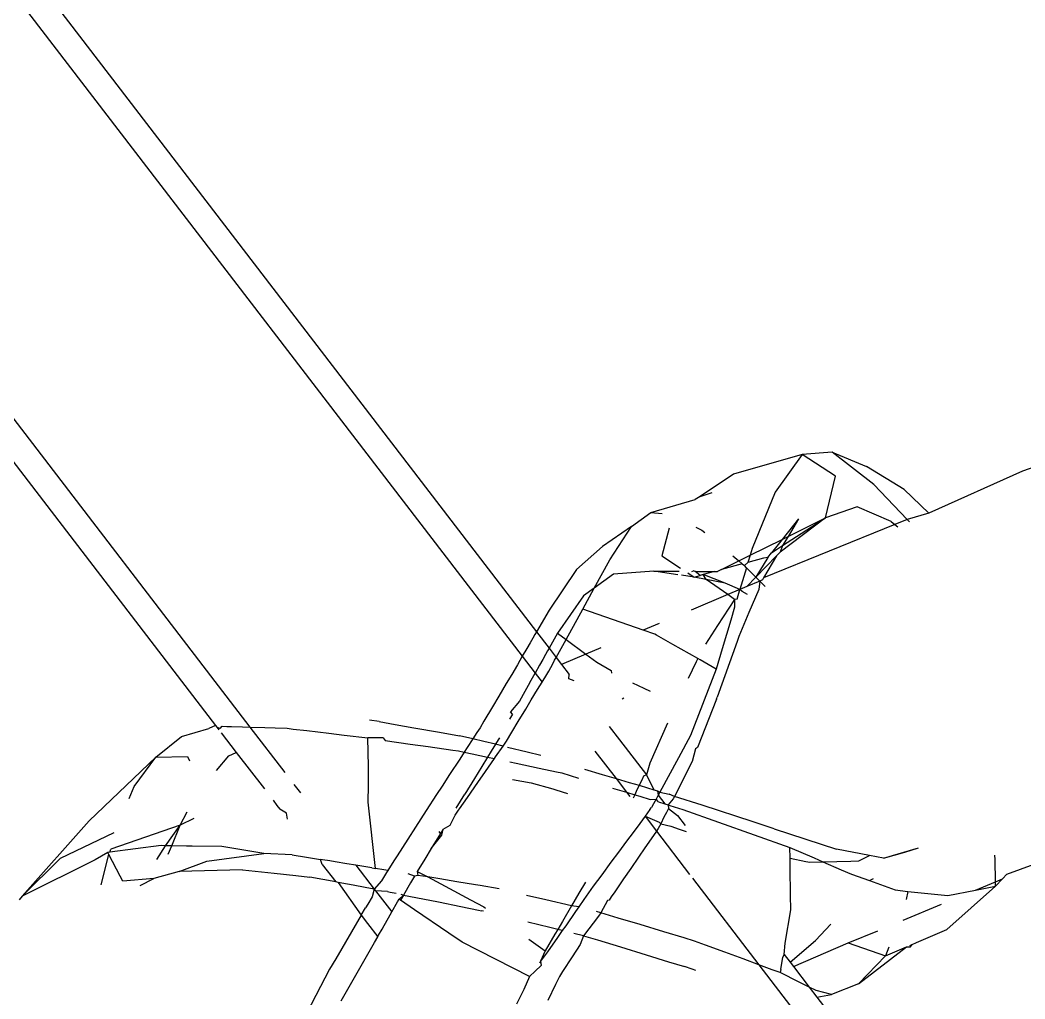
# Model space of a CAD drawing. Header units: inches. Extents: x 3324238 to 135265466, y -1036581 to 20094598.
# Drawn here: x 3354730.835 to 3354731.493, y -519082.321 to -519081.68 of the extents above; entities that cross this region are included whole.
import ezdxf

# ---------------------------------------------------------------- set-up
doc = ezdxf.new("R2010")
doc.units = ezdxf.units.IN
doc.header["$MEASUREMENT"] = 0
doc.layers.add('FURNITURE', color=32, linetype='Continuous', lineweight=13)

msp = doc.modelspace()

# ---------------------------------------------------------------- linework, layer by layer
for p, q in [((3354729.94806, -519080.48394, 0.00267), (3354731.17344, -519082.08048, 0.00267)), ((3354729.93142, -519080.49048, 0.00267), (3354731.16408, -519082.0965, 0.00267)), ((3354729.76719, -519080.55497, 0.00267), (3354730.98589, -519082.14282, 0.00267)), ((3354729.75054, -519080.56151, 0.00267), (3354730.96335, -519082.14168, 0.00267)), ((3354731.3472, -519081.96445, 0.00267), (3354731.30238, -519081.97727, 0.00267)), ((3354731.3472, -519081.96445, 0.00267), (3354731.32951, -519081.98903, 0.00267)), ((3354731.36686, -519081.96298, 0.00267), (3354731.3472, -519081.96445, 0.00267)), ((3354731.369, -519081.97869, 0.00267), (3354731.3472, -519081.96445, 0.00267)), ((3354731.39418, -519081.98399, 0.00267), (3354731.36686, -519081.96298, 0.00267)), ((3354731.36686, -519081.96298, 0.00267), (3354731.38928, -519081.97238, 0.00267)), ((3354731.50442, -519081.97069, 0.00267), (3354731.49134, -519081.97526, 0.00267)), ((3354731.30238, -519081.97727, 0.00267), (3354731.28045, -519081.99185, 0.00267)), ((3354731.41401, -519081.98736, 0.00267), (3354731.38928, -519081.97238, 0.00267)), ((3354731.49134, -519081.97526, 0.00267), (3354731.43008, -519082.00275, 0.00267)), ((3354731.36238, -519082.00595, 0.00267), (3354731.369, -519081.97869, 0.00267)), ((3354731.41591, -519082.0069, 0.00267), (3354731.39418, -519081.98399, 0.00267)), ((3354731.28045, -519081.99185, 0.00267), (3354731.28842, -519081.98924, 0.00267)), ((3354731.32951, -519081.98903, 0.00267), (3354731.31454, -519082.02591, 0.00267)), ((3354731.43008, -519082.00275, 0.00267), (3354731.41401, -519081.98736, 0.00267)), ((3354731.24818, -519082.0024, 0.00267), (3354731.27728, -519081.99395, 0.00267)), ((3354731.28045, -519081.99185, 0.00267), (3354731.27728, -519081.99395, 0.00267)), ((3354731.23554, -519082.01162, 0.00267), (3354731.24818, -519082.0024, 0.00267)), ((3354731.24818, -519082.0024, 0.00267), (3354731.25559, -519082.00313, 0.00267)), ((3354731.38312, -519081.99863, 0.00267), (3354731.36238, -519082.00595, 0.00267)), ((3354731.40545, -519082.00824, 0.00267), (3354731.38312, -519081.99863, 0.00267)), ((3354731.43008, -519082.00275, 0.00267), (3354731.41591, -519082.0069, 0.00267)), ((3354731.40791, -519082.01026, 0.00267), (3354731.32196, -519082.04514, 0.00267)), ((3354731.36238, -519082.00595, 0.00267), (3354731.33277, -519082.02837, 0.00267)), ((3354731.34481, -519082.00656, 0.00267), (3354731.33415, -519082.01999, 0.00267)), ((3354731.33444, -519082.02406, 0.00267), (3354731.36238, -519082.00595, 0.00267)), ((3354731.33798, -519082.01809, 0.00267), (3354731.36238, -519082.00595, 0.00267)), ((3354731.34481, -519082.00656, 0.00267), (3354731.33798, -519082.01809, 0.00267)), ((3354731.40545, -519082.00824, 0.00267), (3354731.40791, -519082.01026, 0.00267)), ((3354731.41591, -519082.0069, 0.00267), (3354731.40791, -519082.01026, 0.00267)), ((3354731.40791, -519082.01026, 0.00267), (3354731.40982, -519082.01184, 0.00267)), ((3354731.41737, -519082.00845, 0.00267), (3354731.41591, -519082.0069, 0.00267)), ((3354731.23554, -519082.01162, 0.00267), (3354731.21651, -519082.02467, 0.00267)), ((3354731.22129, -519082.03336, 0.00267), (3354731.23554, -519082.01162, 0.00267)), ((3354731.2601, -519082.01266, 0.00267), (3354731.25529, -519082.03076, 0.00267)), ((3354731.27768, -519082.01189, 0.00267), (3354731.28158, -519082.01396, 0.00267)), ((3354731.28158, -519082.01396, 0.00267), (3354731.2835, -519082.01556, 0.00267)), ((3354731.31319, -519082.03042, 0.00267), (3354731.33415, -519082.01999, 0.00267)), ((3354731.33415, -519082.01999, 0.00267), (3354731.3272, -519082.02876, 0.00267)), ((3354731.3272, -519082.02876, 0.00267), (3354731.33444, -519082.02406, 0.00267)), ((3354731.33444, -519082.02406, 0.00267), (3354731.33277, -519082.02837, 0.00267)), ((3354731.33415, -519082.01999, 0.00267), (3354731.33798, -519082.01809, 0.00267)), ((3354731.33798, -519082.01809, 0.00267), (3354731.33444, -519082.02406, 0.00267)), ((3354731.21651, -519082.02467, 0.00267), (3354731.19944, -519082.03969, 0.00267)), ((3354731.25529, -519082.03076, 0.00267), (3354731.2675, -519082.03876, 0.00267)), ((3354731.30174, -519082.03076, 0.00267), (3354731.30576, -519082.03411, 0.00267)), ((3354731.30576, -519082.03411, 0.00267), (3354731.31319, -519082.03042, 0.00267)), ((3354731.31319, -519082.03042, 0.00267), (3354731.31176, -519082.03517, 0.00267)), ((3354731.31454, -519082.02591, 0.00267), (3354731.31319, -519082.03042, 0.00267)), ((3354731.33049, -519082.03074, 0.00267), (3354731.31697, -519082.04477, 0.00267)), ((3354731.33049, -519082.03074, 0.00267), (3354731.32196, -519082.04514, 0.00267)), ((3354731.32477, -519082.03182, 0.00267), (3354731.3272, -519082.02876, 0.00267)), ((3354731.33277, -519082.02837, 0.00267), (3354731.33049, -519082.03074, 0.00267)), ((3354731.21119, -519082.05194, 0.00267), (3354731.22129, -519082.03336, 0.00267)), ((3354731.29437, -519082.03978, 0.00267), (3354731.30576, -519082.03411, 0.00267)), ((3354731.30804, -519082.03601, 0.00267), (3354731.29437, -519082.03978, 0.00267)), ((3354731.30576, -519082.03411, 0.00267), (3354731.30804, -519082.03601, 0.00267)), ((3354731.30804, -519082.03601, 0.00267), (3354731.30938, -519082.03713, 0.00267)), ((3354731.31176, -519082.03517, 0.00267), (3354731.30938, -519082.03713, 0.00267)), ((3354731.31076, -519082.03852, 0.00267), (3354731.30938, -519082.03713, 0.00267)), ((3354731.32191, -519082.03219, 0.00267), (3354731.31176, -519082.03517, 0.00267)), ((3354731.32477, -519082.03182, 0.00267), (3354731.31697, -519082.04477, 0.00267)), ((3354731.32477, -519082.03182, 0.00267), (3354731.32191, -519082.03219, 0.00267)), ((3354731.19944, -519082.03969, 0.00267), (3354731.18174, -519082.06629, 0.00267)), ((3354731.22384, -519082.04284, 0.00267), (3354731.21119, -519082.05194, 0.00267)), ((3354731.25009, -519082.04074, 0.00267), (3354731.22384, -519082.04284, 0.00267)), ((3354731.26588, -519082.0431, 0.00267), (3354731.25009, -519082.04074, 0.00267)), ((3354731.25009, -519082.04074, 0.00267), (3354731.26672, -519082.04086, 0.00267)), ((3354731.27656, -519082.04469, 0.00267), (3354731.26824, -519082.04345, 0.00267)), ((3354731.27231, -519082.04191, 0.00267), (3354731.27656, -519082.04469, 0.00267)), ((3354731.27494, -519082.04091, 0.00267), (3354731.27602, -519082.0405, 0.00267)), ((3354731.2771, -519082.04093, 0.00267), (3354731.27602, -519082.0405, 0.00267)), ((3354731.27656, -519082.04469, 0.00267), (3354731.2805, -519082.0436, 0.00267)), ((3354731.2805, -519082.0436, 0.00267), (3354731.2771, -519082.04093, 0.00267)), ((3354731.2771, -519082.04093, 0.00267), (3354731.28989, -519082.04102, 0.00267)), ((3354731.2825, -519082.04305, 0.00267), (3354731.2805, -519082.0436, 0.00267)), ((3354731.28989, -519082.04102, 0.00267), (3354731.2825, -519082.04305, 0.00267)), ((3354731.29691, -519082.04872, 0.00267), (3354731.2825, -519082.04305, 0.00267)), ((3354731.28429, -519082.04622, 0.00267), (3354731.2825, -519082.04305, 0.00267)), ((3354731.28989, -519082.04102, 0.00267), (3354731.29186, -519082.04103, 0.00267)), ((3354731.29437, -519082.03978, 0.00267), (3354731.29186, -519082.04103, 0.00267)), ((3354731.31076, -519082.03852, 0.00267), (3354731.30646, -519082.05281, 0.00267)), ((3354731.31697, -519082.04477, 0.00267), (3354731.31076, -519082.03852, 0.00267)), ((3354731.28429, -519082.04622, 0.00267), (3354731.27656, -519082.04469, 0.00267)), ((3354731.29691, -519082.04872, 0.00267), (3354731.28429, -519082.04622, 0.00267)), ((3354731.29858, -519082.05612, 0.00267), (3354731.28429, -519082.04622, 0.00267)), ((3354731.30646, -519082.05281, 0.00267), (3354731.29691, -519082.04872, 0.00267)), ((3354731.31697, -519082.04477, 0.00267), (3354731.31109, -519082.05087, 0.00267)), ((3354731.31952, -519082.04733, 0.00267), (3354731.31109, -519082.05087, 0.00267)), ((3354731.31952, -519082.04733, 0.00267), (3354731.31697, -519082.04477, 0.00267)), ((3354731.31952, -519082.04733, 0.00267), (3354731.31878, -519082.05268, 0.00267)), ((3354731.32136, -519082.04656, 0.00267), (3354731.31952, -519082.04733, 0.00267)), ((3354731.32297, -519082.0508, 0.00267), (3354731.31952, -519082.04733, 0.00267)), ((3354731.32196, -519082.04514, 0.00267), (3354731.32136, -519082.04656, 0.00267)), ((3354731.20417, -519082.05699, 0.00267), (3354731.18717, -519082.08124, 0.00267)), ((3354731.20379, -519082.06556, 0.00267), (3354731.21119, -519082.05194, 0.00267)), ((3354731.21119, -519082.05194, 0.00267), (3354731.20417, -519082.05699, 0.00267)), ((3354731.29858, -519082.05612, 0.00267), (3354731.27452, -519082.06621, 0.00267)), ((3354731.30646, -519082.05281, 0.00267), (3354731.29858, -519082.05612, 0.00267)), ((3354731.30041, -519082.05738, 0.00267), (3354731.29858, -519082.05612, 0.00267)), ((3354731.30459, -519082.05904, 0.00267), (3354731.30646, -519082.05281, 0.00267)), ((3354731.31109, -519082.05087, 0.00267), (3354731.30646, -519082.05281, 0.00267)), ((3354731.30789, -519082.05419, 0.00267), (3354731.30646, -519082.05281, 0.00267)), ((3354731.31146, -519082.05596, 0.00267), (3354731.30789, -519082.05419, 0.00267)), ((3354731.31878, -519082.05268, 0.00267), (3354731.31238, -519082.06783, 0.00267)), ((3354731.30302, -519082.05925, 0.00267), (3354731.2919, -519082.07642, 0.00267)), ((3354731.30302, -519082.05925, 0.00267), (3354731.30041, -519082.05738, 0.00267)), ((3354731.30459, -519082.05904, 0.00267), (3354731.30302, -519082.05925, 0.00267)), ((3354731.30302, -519082.05925, 0.00267), (3354731.30302, -519082.06428, 0.00267)), ((3354731.18174, -519082.06629, 0.00267), (3354731.17344, -519082.08048, 0.00267)), ((3354731.19281, -519082.08543, 0.00267), (3354731.20379, -519082.06556, 0.00267)), ((3354731.24323, -519082.07933, 0.00267), (3354731.20379, -519082.06556, 0.00267)), ((3354731.30302, -519082.06428, 0.00267), (3354731.30046, -519082.07283, 0.00267)), ((3354731.31238, -519082.06783, 0.00267), (3354731.30573, -519082.08358, 0.00267)), ((3354731.25361, -519082.07498, 0.00267), (3354731.24323, -519082.07933, 0.00267)), ((3354731.2919, -519082.07642, 0.00267), (3354731.28401, -519082.08859, 0.00267)), ((3354731.30046, -519082.07283, 0.00267), (3354731.29483, -519082.09165, 0.00267)), ((3354731.17238, -519082.08231, 0.00267), (3354731.17105, -519082.08457, 0.00267)), ((3354731.17344, -519082.08048, 0.00267), (3354731.17238, -519082.08231, 0.00267)), ((3354731.17344, -519082.08048, 0.00267), (3354731.18161, -519082.09112, 0.00267)), ((3354731.18717, -519082.08124, 0.00267), (3354731.18161, -519082.09112, 0.00267)), ((3354731.18717, -519082.08124, 0.00267), (3354731.19281, -519082.08543, 0.00267)), ((3354731.25089, -519082.08201, 0.00267), (3354731.24323, -519082.07933, 0.00267)), ((3354731.25199, -519082.08264, 0.00267), (3354731.25089, -519082.08201, 0.00267)), ((3354731.26262, -519082.0887, 0.00267), (3354731.25199, -519082.08264, 0.00267)), ((3354731.16921, -519082.08772, 0.00267), (3354731.16706, -519082.09139, 0.00267)), ((3354731.17105, -519082.08457, 0.00267), (3354731.16921, -519082.08772, 0.00267)), ((3354731.1863, -519082.09723, 0.00267), (3354731.19281, -519082.08543, 0.00267)), ((3354731.19281, -519082.08543, 0.00267), (3354731.20575, -519082.09505, 0.00267)), ((3354731.27894, -519082.09801, 0.00267), (3354731.26262, -519082.0887, 0.00267)), ((3354731.30459, -519082.08677, 0.00267), (3354731.29162, -519082.12319, 0.00267)), ((3354731.30573, -519082.08358, 0.00267), (3354731.30459, -519082.08677, 0.00267)), ((3354731.16408, -519082.0965, 0.00267), (3354731.16087, -519082.10199, 0.00267)), ((3354731.16706, -519082.09139, 0.00267), (3354731.16408, -519082.0965, 0.00267)), ((3354731.16408, -519082.0965, 0.00267), (3354731.17245, -519082.10741, 0.00267)), ((3354731.17926, -519082.09529, 0.00267), (3354731.17747, -519082.09848, 0.00267)), ((3354731.18056, -519082.09298, 0.00267), (3354731.17926, -519082.09529, 0.00267)), ((3354731.18161, -519082.09112, 0.00267), (3354731.18056, -519082.09298, 0.00267)), ((3354731.18161, -519082.09112, 0.00267), (3354731.1863, -519082.09723, 0.00267)), ((3354731.20575, -519082.09505, 0.00267), (3354731.18977, -519082.10176, 0.00267)), ((3354731.21543, -519082.09099, 0.00267), (3354731.20575, -519082.09505, 0.00267)), ((3354731.20575, -519082.09505, 0.00267), (3354731.21275, -519082.10025, 0.00267)), ((3354731.29483, -519082.09165, 0.00267), (3354731.2909, -519082.10483, 0.00267)), ((3354731.16087, -519082.10199, 0.00267), (3354731.15714, -519082.10829, 0.00267)), ((3354731.17536, -519082.10224, 0.00267), (3354731.17245, -519082.10741, 0.00267)), ((3354731.17747, -519082.09848, 0.00267), (3354731.17536, -519082.10224, 0.00267)), ((3354731.18138, -519082.10613, 0.00267), (3354731.18397, -519082.10144, 0.00267)), ((3354731.18397, -519082.10144, 0.00267), (3354731.18526, -519082.0991, 0.00267)), ((3354731.18526, -519082.0991, 0.00267), (3354731.1863, -519082.09723, 0.00267)), ((3354731.1863, -519082.09723, 0.00267), (3354731.18977, -519082.10176, 0.00267)), ((3354731.18977, -519082.10176, 0.00267), (3354731.19479, -519082.1083, 0.00267)), ((3354731.21275, -519082.10025, 0.00267), (3354731.22214, -519082.10568, 0.00267)), ((3354731.27792, -519082.10012, 0.00267), (3354731.27272, -519082.11096, 0.00267)), ((3354731.27894, -519082.09801, 0.00267), (3354731.27792, -519082.10012, 0.00267)), ((3354731.28044, -519082.09886, 0.00267), (3354731.27894, -519082.09801, 0.00267)), ((3354731.2909, -519082.10483, 0.00267), (3354731.28044, -519082.09886, 0.00267)), ((3354731.15714, -519082.10829, 0.00267), (3354731.15357, -519082.11433, 0.00267)), ((3354731.16892, -519082.11367, 0.00267), (3354731.17245, -519082.10741, 0.00267)), ((3354731.17245, -519082.10741, 0.00267), (3354731.17702, -519082.11336, 0.00267)), ((3354731.17702, -519082.11336, 0.00267), (3354731.18003, -519082.10836, 0.00267)), ((3354731.18003, -519082.10836, 0.00267), (3354731.18138, -519082.10613, 0.00267)), ((3354731.1945, -519082.11113, 0.00267), (3354731.19479, -519082.1083, 0.00267)), ((3354731.22214, -519082.10568, 0.00267), (3354731.22247, -519082.10747, 0.00267)), ((3354731.2909, -519082.10483, 0.00267), (3354731.27413, -519082.14825, 0.00267)), ((3354731.15357, -519082.11433, 0.00267), (3354731.14867, -519082.12263, 0.00267)), ((3354731.16892, -519082.11367, 0.00267), (3354731.16573, -519082.11948, 0.00267)), ((3354731.17403, -519082.1183, 0.00267), (3354731.17702, -519082.11336, 0.00267)), ((3354731.19799, -519082.11246, 0.00267), (3354731.1945, -519082.11113, 0.00267)), ((3354731.23616, -519082.11388, 0.00267), (3354731.24355, -519082.11734, 0.00267)), ((3354731.14867, -519082.12263, 0.00267), (3354731.14457, -519082.12954, 0.00267)), ((3354731.16573, -519082.11948, 0.00267), (3354731.16228, -519082.12574, 0.00267)), ((3354731.16998, -519082.12502, 0.00267), (3354731.17403, -519082.1183, 0.00267)), ((3354731.24355, -519082.11734, 0.00267), (3354731.24785, -519082.11936, 0.00267)), ((3354731.16228, -519082.12574, 0.00267), (3354731.15644, -519082.13276, 0.00267)), ((3354731.16633, -519082.13107, 0.00267), (3354731.16998, -519082.12502, 0.00267)), ((3354731.23048, -519082.12389, 0.00267), (3354731.2294, -519082.12443, 0.00267)), ((3354731.29107, -519082.12458, 0.00267), (3354731.27868, -519082.15624, 0.00267)), ((3354731.29107, -519082.12458, 0.00267), (3354731.29162, -519082.12319, 0.00267)), ((3354731.14457, -519082.12954, 0.00267), (3354731.139, -519082.13898, 0.00267)), ((3354731.15759, -519082.13425, 0.00267), (3354731.15574, -519082.1376, 0.00267)), ((3354731.15759, -519082.13425, 0.00267), (3354731.15644, -519082.13276, 0.00267)), ((3354731.16141, -519082.13923, 0.00267), (3354731.16633, -519082.13107, 0.00267)), ((3354730.96335, -519082.14168, 0.00267), (3354730.959, -519082.14364, 0.00267)), ((3354730.96335, -519082.14168, 0.00267), (3354730.96442, -519082.14307, 0.00267)), ((3354730.96633, -519082.14366, 0.00267), (3354730.96767, -519082.14225, 0.00267)), ((3354730.96767, -519082.14225, 0.00267), (3354730.97066, -519082.14235, 0.00267)), ((3354730.97066, -519082.14235, 0.00267), (3354730.97372, -519082.14244, 0.00267)), ((3354730.97372, -519082.14244, 0.00267), (3354730.98091, -519082.14267, 0.00267)), ((3354731.0705, -519082.13918, 0.00267), (3354731.06411, -519082.13836, 0.00267)), ((3354731.0705, -519082.13918, 0.00267), (3354731.08088, -519082.14103, 0.00267)), ((3354731.08088, -519082.14103, 0.00267), (3354731.09305, -519082.1432, 0.00267)), ((3354731.139, -519082.13898, 0.00267), (3354731.13641, -519082.14335, 0.00267)), ((3354731.15723, -519082.14616, 0.00267), (3354731.16141, -519082.13923, 0.00267)), ((3354731.22096, -519082.14239, 0.00267), (3354731.22769, -519082.15116, 0.00267)), ((3354731.25918, -519082.1402, 0.00267), (3354731.24758, -519082.16648, 0.00267)), ((3354730.92421, -519082.16251, 0.00267), (3354730.94118, -519082.14896, 0.00267)), ((3354730.94118, -519082.14896, 0.00267), (3354730.959, -519082.14364, 0.00267)), ((3354730.96442, -519082.14307, 0.00267), (3354730.96553, -519082.14451, 0.00267)), ((3354730.96633, -519082.14366, 0.00267), (3354730.96442, -519082.14307, 0.00267)), ((3354730.96712, -519082.14659, 0.00267), (3354730.97692, -519082.15936, 0.00267)), ((3354730.98091, -519082.14267, 0.00267), (3354730.98589, -519082.14282, 0.00267)), ((3354730.98589, -519082.14282, 0.00267), (3354731.00863, -519082.17246, 0.00267)), ((3354730.98589, -519082.14282, 0.00267), (3354730.99554, -519082.14312, 0.00267)), ((3354730.99554, -519082.14312, 0.00267), (3354731.00227, -519082.14333, 0.00267)), ((3354731.00227, -519082.14333, 0.00267), (3354731.0102, -519082.14358, 0.00267)), ((3354731.0102, -519082.14358, 0.00267), (3354731.01426, -519082.14407, 0.00267)), ((3354731.01426, -519082.14407, 0.00267), (3354731.02312, -519082.14513, 0.00267)), ((3354731.02312, -519082.14513, 0.00267), (3354731.03742, -519082.14684, 0.00267)), ((3354731.03742, -519082.14684, 0.00267), (3354731.04759, -519082.14806, 0.00267)), ((3354731.04759, -519082.14806, 0.00267), (3354731.06302, -519082.1499, 0.00267)), ((3354731.09305, -519082.1432, 0.00267), (3354731.10981, -519082.14618, 0.00267)), ((3354731.10981, -519082.14618, 0.00267), (3354731.12307, -519082.14854, 0.00267)), ((3354731.13169, -519082.15057, 0.00267), (3354731.12307, -519082.14854, 0.00267)), ((3354731.13443, -519082.14638, 0.00267), (3354731.13169, -519082.15057, 0.00267)), ((3354731.13641, -519082.14335, 0.00267), (3354731.13443, -519082.14638, 0.00267)), ((3354731.15366, -519082.15206, 0.00267), (3354731.15723, -519082.14616, 0.00267)), ((3354731.27413, -519082.14825, 0.00267), (3354731.26623, -519082.16286, 0.00267)), ((3354731.07299, -519082.14974, 0.00267), (3354731.06302, -519082.1499, 0.00267)), ((3354731.06342, -519082.16868, 0.00267), (3354731.06302, -519082.1499, 0.00267)), ((3354731.07299, -519082.14974, 0.00267), (3354731.07437, -519082.15153, 0.00267)), ((3354731.07437, -519082.15153, 0.00267), (3354731.09064, -519082.15386, 0.00267)), ((3354731.09064, -519082.15386, 0.00267), (3354731.10254, -519082.15556, 0.00267)), ((3354731.10254, -519082.15556, 0.00267), (3354731.11872, -519082.15788, 0.00267)), ((3354731.13169, -519082.15057, 0.00267), (3354731.12806, -519082.15614, 0.00267)), ((3354731.13891, -519082.15227, 0.00267), (3354731.13169, -519082.15057, 0.00267)), ((3354731.14649, -519082.15406, 0.00267), (3354731.13891, -519082.15227, 0.00267)), ((3354731.14649, -519082.15406, 0.00267), (3354731.14371, -519082.15858, 0.00267)), ((3354731.14832, -519082.15108, 0.00267), (3354731.14649, -519082.15406, 0.00267)), ((3354731.15147, -519082.15523, 0.00267), (3354731.14649, -519082.15406, 0.00267)), ((3354731.14656, -519082.16232, 0.00267), (3354731.15147, -519082.15523, 0.00267)), ((3354731.14906, -519082.14974, 0.00267), (3354731.14832, -519082.15108, 0.00267)), ((3354731.15147, -519082.15523, 0.00267), (3354731.15366, -519082.15206, 0.00267)), ((3354731.22769, -519082.15116, 0.00267), (3354731.24525, -519082.17404, 0.00267)), ((3354730.92421, -519082.16251, 0.00267), (3354730.94494, -519082.16196, 0.00267)), ((3354730.94494, -519082.16196, 0.00267), (3354730.94638, -519082.16478, 0.00267)), ((3354730.964, -519082.1713, 0.00267), (3354730.97215, -519082.16169, 0.00267)), ((3354730.97215, -519082.16169, 0.00267), (3354730.97692, -519082.15936, 0.00267)), ((3354730.97692, -519082.15936, 0.00267), (3354730.99529, -519082.18329, 0.00267)), ((3354731.11872, -519082.15788, 0.00267), (3354731.12238, -519082.15841, 0.00267)), ((3354731.12238, -519082.15841, 0.00267), (3354731.12607, -519082.15919, 0.00267)), ((3354731.12607, -519082.15919, 0.00267), (3354731.12313, -519082.16368, 0.00267)), ((3354731.12806, -519082.15614, 0.00267), (3354731.12607, -519082.15919, 0.00267)), ((3354731.12607, -519082.15919, 0.00267), (3354731.13124, -519082.16028, 0.00267)), ((3354731.13124, -519082.16028, 0.00267), (3354731.14135, -519082.16243, 0.00267)), ((3354731.14371, -519082.15858, 0.00267), (3354731.14135, -519082.16243, 0.00267)), ((3354731.14583, -519082.16337, 0.00267), (3354731.14656, -519082.16232, 0.00267)), ((3354731.16724, -519082.1593, 0.00267), (3354731.15433, -519082.15615, 0.00267)), ((3354731.17612, -519082.16146, 0.00267), (3354731.16724, -519082.1593, 0.00267)), ((3354731.21164, -519082.15848, 0.00267), (3354731.22543, -519082.17644, 0.00267)), ((3354731.27731, -519082.15697, 0.00267), (3354731.27514, -519082.16527, 0.00267)), ((3354731.27868, -519082.15624, 0.00267), (3354731.27731, -519082.15697, 0.00267)), ((3354730.8807, -519082.20421, 0.00267), (3354730.92421, -519082.16251, 0.00267)), ((3354730.91021, -519082.18172, 0.00267), (3354730.92421, -519082.16251, 0.00267)), ((3354731.06336, -519082.18089, 0.00267), (3354731.06342, -519082.16868, 0.00267)), ((3354731.12313, -519082.16368, 0.00267), (3354731.11653, -519082.17379, 0.00267)), ((3354731.13759, -519082.16856, 0.00267), (3354731.13279, -519082.17637, 0.00267)), ((3354731.14135, -519082.16243, 0.00267), (3354731.13759, -519082.16856, 0.00267)), ((3354731.14003, -519082.17174, 0.00267), (3354731.14583, -519082.16337, 0.00267)), ((3354731.14135, -519082.16243, 0.00267), (3354731.14583, -519082.16337, 0.00267)), ((3354731.15585, -519082.1655, 0.00267), (3354731.16003, -519082.16638, 0.00267)), ((3354731.16003, -519082.16638, 0.00267), (3354731.17506, -519082.16957, 0.00267)), ((3354731.24758, -519082.16648, 0.00267), (3354731.24525, -519082.17404, 0.00267)), ((3354731.26623, -519082.16286, 0.00267), (3354731.25402, -519082.18547, 0.00267)), ((3354731.27514, -519082.16527, 0.00267), (3354731.2636, -519082.18821, 0.00267)), ((3354731.11653, -519082.17379, 0.00267), (3354731.11158, -519082.18137, 0.00267)), ((3354731.1349, -519082.17915, 0.00267), (3354731.14003, -519082.17174, 0.00267)), ((3354731.17506, -519082.16957, 0.00267), (3354731.18656, -519082.172, 0.00267)), ((3354731.18656, -519082.172, 0.00267), (3354731.18985, -519082.1727, 0.00267)), ((3354731.18985, -519082.1727, 0.00267), (3354731.20081, -519082.17628, 0.00267)), ((3354731.20477, -519082.17035, 0.00267), (3354731.21637, -519082.17377, 0.00267)), ((3354731.21637, -519082.17377, 0.00267), (3354731.22543, -519082.17644, 0.00267)), ((3354731.24349, -519082.17496, 0.00267), (3354731.24224, -519082.17755, 0.00267)), ((3354731.24525, -519082.17404, 0.00267), (3354731.24349, -519082.17496, 0.00267)), ((3354731.24525, -519082.17404, 0.00267), (3354731.25024, -519082.18375, 0.00267)), ((3354730.90693, -519082.18961, 0.00267), (3354730.91021, -519082.18172, 0.00267)), ((3354731.01461, -519082.18025, 0.00267), (3354731.0189, -519082.18583, 0.00267)), ((3354731.0633, -519082.19187, 0.00267), (3354731.06336, -519082.18089, 0.00267)), ((3354731.11158, -519082.18137, 0.00267), (3354731.10797, -519082.18691, 0.00267)), ((3354731.13279, -519082.17637, 0.00267), (3354731.12644, -519082.1867, 0.00267)), ((3354731.12814, -519082.18892, 0.00267), (3354731.1349, -519082.17915, 0.00267)), ((3354731.15773, -519082.17699, 0.00267), (3354731.16992, -519082.17927, 0.00267)), ((3354731.16992, -519082.17927, 0.00267), (3354731.18406, -519082.18325, 0.00267)), ((3354731.22543, -519082.17644, 0.00267), (3354731.23236, -519082.18547, 0.00267)), ((3354731.22543, -519082.17644, 0.00267), (3354731.23401, -519082.17897, 0.00267)), ((3354731.23401, -519082.17897, 0.00267), (3354731.24066, -519082.18081, 0.00267)), ((3354731.24066, -519082.18081, 0.00267), (3354731.23864, -519082.18502, 0.00267)), ((3354731.24224, -519082.17755, 0.00267), (3354731.24066, -519082.18081, 0.00267)), ((3354731.24066, -519082.18081, 0.00267), (3354731.24605, -519082.18252, 0.00267)), ((3354731.10797, -519082.18691, 0.00267), (3354731.10128, -519082.19731, 0.00267)), ((3354731.12078, -519082.1959, 0.00267), (3354731.12644, -519082.1867, 0.00267)), ((3354731.18406, -519082.18325, 0.00267), (3354731.18593, -519082.18383, 0.00267)), ((3354731.18593, -519082.18383, 0.00267), (3354731.19356, -519082.18621, 0.00267)), ((3354731.22317, -519082.18268, 0.00267), (3354731.23236, -519082.18547, 0.00267)), ((3354731.23236, -519082.18547, 0.00267), (3354731.23454, -519082.18831, 0.00267)), ((3354731.23236, -519082.18547, 0.00267), (3354731.23764, -519082.18708, 0.00267)), ((3354731.23764, -519082.18708, 0.00267), (3354731.23657, -519082.18931, 0.00267)), ((3354731.23864, -519082.18502, 0.00267), (3354731.23764, -519082.18708, 0.00267)), ((3354731.23764, -519082.18708, 0.00267), (3354731.24098, -519082.18809, 0.00267)), ((3354731.24098, -519082.18809, 0.00267), (3354731.24785, -519082.19018, 0.00267)), ((3354731.24605, -519082.18252, 0.00267), (3354731.25024, -519082.18375, 0.00267)), ((3354731.25024, -519082.18375, 0.00267), (3354731.25252, -519082.18443, 0.00267)), ((3354731.253, -519082.18735, 0.00267), (3354731.25165, -519082.18984, 0.00267)), ((3354731.25252, -519082.18443, 0.00267), (3354731.253, -519082.18735, 0.00267)), ((3354731.25252, -519082.18443, 0.00267), (3354731.25402, -519082.18547, 0.00267)), ((3354731.25402, -519082.18547, 0.00267), (3354731.253, -519082.18735, 0.00267)), ((3354731.253, -519082.18735, 0.00267), (3354731.25739, -519082.19308, 0.00267)), ((3354731.25402, -519082.18547, 0.00267), (3354731.26008, -519082.18666, 0.00267)), ((3354731.2636, -519082.18821, 0.00267), (3354731.26008, -519082.18666, 0.00267)), ((3354731.2636, -519082.18821, 0.00267), (3354731.26283, -519082.18972, 0.00267)), ((3354731.28177, -519082.19379, 0.00267), (3354731.2636, -519082.18821, 0.00267)), ((3354731.00096, -519082.19068, 0.00267), (3354731.00357, -519082.19408, 0.00267)), ((3354731.00357, -519082.19408, 0.00267), (3354731.00547, -519082.19656, 0.00267)), ((3354731.06802, -519082.23523, 0.00267), (3354731.0633, -519082.19187, 0.00267)), ((3354731.12298, -519082.19636, 0.00267), (3354731.12814, -519082.18892, 0.00267)), ((3354731.24785, -519082.19018, 0.00267), (3354731.25165, -519082.18984, 0.00267)), ((3354731.24998, -519082.19295, 0.00267), (3354731.24869, -519082.19532, 0.00267)), ((3354731.25165, -519082.18984, 0.00267), (3354731.24998, -519082.19295, 0.00267)), ((3354731.25314, -519082.19179, 0.00267), (3354731.25165, -519082.18984, 0.00267)), ((3354731.25314, -519082.19179, 0.00267), (3354731.25739, -519082.19308, 0.00267)), ((3354731.25739, -519082.19308, 0.00267), (3354731.25949, -519082.19372, 0.00267)), ((3354731.26283, -519082.18972, 0.00267), (3354731.25949, -519082.19372, 0.00267)), ((3354731.25949, -519082.19372, 0.00267), (3354731.25966, -519082.19603, 0.00267)), ((3354731.25949, -519082.19372, 0.00267), (3354731.26064, -519082.19409, 0.00267)), ((3354731.26064, -519082.19409, 0.00267), (3354731.26902, -519082.19661, 0.00267)), ((3354731.3151, -519082.20475, 0.00267), (3354731.28177, -519082.19379, 0.00267)), ((3354730.94013, -519082.20695, 0.00267), (3354730.94472, -519082.19817, 0.00267)), ((3354731.00989, -519082.1991, 0.00267), (3354731.00547, -519082.19656, 0.00267)), ((3354731.01039, -519082.20296, 0.00267), (3354731.00989, -519082.1991, 0.00267)), ((3354731.10128, -519082.19731, 0.00267), (3354731.08217, -519082.22704, 0.00267)), ((3354731.1169, -519082.20695, 0.00267), (3354731.12023, -519082.20033, 0.00267)), ((3354731.12023, -519082.20033, 0.00267), (3354731.1224, -519082.1972, 0.00267)), ((3354731.1224, -519082.1972, 0.00267), (3354731.12298, -519082.19636, 0.00267)), ((3354731.24439, -519082.20114, 0.00267), (3354731.24088, -519082.20587, 0.00267)), ((3354731.24762, -519082.19677, 0.00267), (3354731.24439, -519082.20114, 0.00267)), ((3354731.24439, -519082.20114, 0.00267), (3354731.25371, -519082.20491, 0.00267)), ((3354731.24439, -519082.20114, 0.00267), (3354731.25186, -519082.21088, 0.00267)), ((3354731.24762, -519082.19677, 0.00267), (3354731.24869, -519082.19532, 0.00267)), ((3354731.25676, -519082.20179, 0.00267), (3354731.25465, -519082.20598, 0.00267)), ((3354731.25836, -519082.19861, 0.00267), (3354731.25676, -519082.20179, 0.00267)), ((3354731.25966, -519082.19603, 0.00267), (3354731.25836, -519082.19861, 0.00267)), ((3354731.25966, -519082.19603, 0.00267), (3354731.26561, -519082.20057, 0.00267)), ((3354731.26561, -519082.20057, 0.00267), (3354731.27062, -519082.2071, 0.00267)), ((3354731.26902, -519082.19661, 0.00267), (3354731.33917, -519082.22158, 0.00267)), ((3354730.8807, -519082.20421, 0.00267), (3354730.83681, -519082.25337, 0.00267)), ((3354730.94013, -519082.20695, 0.00267), (3354730.89486, -519082.22255, 0.00267)), ((3354730.93063, -519082.2204, 0.00267), (3354730.94013, -519082.20695, 0.00267)), ((3354730.93468, -519082.22046, 0.00267), (3354730.94013, -519082.20695, 0.00267)), ((3354730.94919, -519082.20266, 0.00267), (3354730.94013, -519082.20695, 0.00267)), ((3354731.11236, -519082.20958, 0.00267), (3354731.1169, -519082.20695, 0.00267)), ((3354731.24088, -519082.20587, 0.00267), (3354731.23654, -519082.21173, 0.00267)), ((3354731.25465, -519082.20598, 0.00267), (3354731.25308, -519082.2091, 0.00267)), ((3354731.25465, -519082.20598, 0.00267), (3354731.25371, -519082.20491, 0.00267)), ((3354731.25465, -519082.20598, 0.00267), (3354731.2612, -519082.20756, 0.00267)), ((3354731.2612, -519082.20756, 0.00267), (3354731.26672, -519082.20952, 0.00267)), ((3354731.32883, -519082.20927, 0.00267), (3354731.3151, -519082.20475, 0.00267)), ((3354730.89684, -519082.21198, 0.00267), (3354730.86163, -519082.22876, 0.00267)), ((3354731.11061, -519082.21241, 0.00267), (3354731.10454, -519082.22226, 0.00267)), ((3354731.10454, -519082.22226, 0.00267), (3354731.11144, -519082.2135, 0.00267)), ((3354731.11061, -519082.21241, 0.00267), (3354731.10964, -519082.21115, 0.00267)), ((3354731.11236, -519082.20958, 0.00267), (3354731.11061, -519082.21241, 0.00267)), ((3354731.11144, -519082.2135, 0.00267), (3354731.11236, -519082.20958, 0.00267)), ((3354731.23654, -519082.21173, 0.00267), (3354731.23225, -519082.21752, 0.00267)), ((3354731.25186, -519082.21088, 0.00267), (3354731.24847, -519082.21581, 0.00267)), ((3354731.25308, -519082.2091, 0.00267), (3354731.25186, -519082.21088, 0.00267)), ((3354731.25186, -519082.21088, 0.00267), (3354731.27357, -519082.23916, 0.00267)), ((3354731.26672, -519082.20952, 0.00267), (3354731.27124, -519082.21111, 0.00267)), ((3354731.32883, -519082.20927, 0.00267), (3354731.36975, -519082.22259, 0.00267)), ((3354730.92774, -519082.22036, 0.00267), (3354730.89429, -519082.22469, 0.00267)), ((3354730.92495, -519082.22935, 0.00267), (3354730.93063, -519082.2204, 0.00267)), ((3354730.93063, -519082.2204, 0.00267), (3354730.92774, -519082.22036, 0.00267)), ((3354730.93468, -519082.22046, 0.00267), (3354730.93063, -519082.2204, 0.00267)), ((3354730.93245, -519082.22599, 0.00267), (3354730.93468, -519082.22046, 0.00267)), ((3354730.94444, -519082.22061, 0.00267), (3354730.93468, -519082.22046, 0.00267)), ((3354730.948, -519082.22066, 0.00267), (3354730.94444, -519082.22061, 0.00267)), ((3354730.96739, -519082.22096, 0.00267), (3354730.948, -519082.22066, 0.00267)), ((3354730.99493, -519082.22554, 0.00267), (3354730.96739, -519082.22096, 0.00267)), ((3354731.23225, -519082.21752, 0.00267), (3354731.22697, -519082.22465, 0.00267)), ((3354731.24847, -519082.21581, 0.00267), (3354731.2443, -519082.22186, 0.00267)), ((3354730.89285, -519082.22487, 0.00267), (3354730.8847, -519082.22971, 0.00267)), ((3354730.88856, -519082.24606, 0.00267), (3354730.89346, -519082.22604, 0.00267)), ((3354730.89429, -519082.22469, 0.00267), (3354730.89285, -519082.22487, 0.00267)), ((3354730.89346, -519082.22604, 0.00267), (3354730.89285, -519082.22487, 0.00267)), ((3354730.90101, -519082.24037, 0.00267), (3354730.89346, -519082.22604, 0.00267)), ((3354730.89429, -519082.22469, 0.00267), (3354730.89486, -519082.22255, 0.00267)), ((3354730.9576, -519082.23046, 0.00267), (3354730.99493, -519082.22554, 0.00267)), ((3354731.0134, -519082.2264, 0.00267), (3354730.99493, -519082.22554, 0.00267)), ((3354731.0134, -519082.2264, 0.00267), (3354731.02277, -519082.22791, 0.00267)), ((3354731.02277, -519082.22791, 0.00267), (3354731.0321, -519082.22942, 0.00267)), ((3354731.08217, -519082.22704, 0.00267), (3354731.08005, -519082.23034, 0.00267)), ((3354731.10454, -519082.22226, 0.00267), (3354731.10022, -519082.22928, 0.00267)), ((3354731.22697, -519082.22465, 0.00267), (3354731.22206, -519082.23127, 0.00267)), ((3354731.24016, -519082.22789, 0.00267), (3354731.2351, -519082.23524, 0.00267)), ((3354731.2443, -519082.22186, 0.00267), (3354731.24016, -519082.22789, 0.00267)), ((3354731.33927, -519082.22848, 0.00267), (3354731.33917, -519082.22158, 0.00267)), ((3354731.33917, -519082.22158, 0.00267), (3354731.35498, -519082.2284, 0.00267)), ((3354731.3913, -519082.2268, 0.00267), (3354731.36975, -519082.22259, 0.00267)), ((3354731.38431, -519082.23031, 0.00267), (3354731.3913, -519082.2268, 0.00267)), ((3354731.40039, -519082.22858, 0.00267), (3354731.3913, -519082.2268, 0.00267)), ((3354731.40039, -519082.22858, 0.00267), (3354731.42331, -519082.22185, 0.00267)), ((3354731.40039, -519082.22858, 0.00267), (3354731.41441, -519082.22469, 0.00267)), ((3354731.41441, -519082.22469, 0.00267), (3354731.42331, -519082.22185, 0.00267)), ((3354731.47343, -519082.22947, 0.00267), (3354731.47338, -519082.22655, 0.00267)), ((3354731.48119, -519082.23903, 0.00267), (3354731.51519, -519082.22652, 0.00267)), ((3354730.86163, -519082.22876, 0.00267), (3354730.83681, -519082.25337, 0.00267)), ((3354730.8847, -519082.22971, 0.00267), (3354730.83681, -519082.25337, 0.00267)), ((3354730.9396, -519082.23729, 0.00267), (3354730.9576, -519082.23046, 0.00267)), ((3354731.03323, -519082.23273, 0.00267), (3354731.0321, -519082.22942, 0.00267)), ((3354731.03331, -519082.22962, 0.00267), (3354731.0321, -519082.22942, 0.00267)), ((3354731.03323, -519082.23273, 0.00267), (3354731.04197, -519082.24411, 0.00267)), ((3354731.03806, -519082.23038, 0.00267), (3354731.03331, -519082.22962, 0.00267)), ((3354731.04166, -519082.23097, 0.00267), (3354731.03806, -519082.23038, 0.00267)), ((3354731.04936, -519082.23221, 0.00267), (3354731.04166, -519082.23097, 0.00267)), ((3354731.05522, -519082.23316, 0.00267), (3354731.04936, -519082.23221, 0.00267)), ((3354731.05522, -519082.23316, 0.00267), (3354731.0672, -519082.24876, 0.00267)), ((3354731.06554, -519082.23483, 0.00267), (3354731.05522, -519082.23316, 0.00267)), ((3354731.08005, -519082.23034, 0.00267), (3354731.07606, -519082.23655, 0.00267)), ((3354731.10022, -519082.22928, 0.00267), (3354731.09533, -519082.23722, 0.00267)), ((3354731.22206, -519082.23127, 0.00267), (3354731.21606, -519082.23938, 0.00267)), ((3354731.33927, -519082.22848, 0.00267), (3354731.34965, -519082.23064, 0.00267)), ((3354731.33936, -519082.23495, 0.00267), (3354731.33927, -519082.22848, 0.00267)), ((3354731.34965, -519082.23064, 0.00267), (3354731.35221, -519082.23117, 0.00267)), ((3354731.35221, -519082.23117, 0.00267), (3354731.36082, -519082.23093, 0.00267)), ((3354731.35498, -519082.2284, 0.00267), (3354731.36082, -519082.23093, 0.00267)), ((3354731.36082, -519082.23093, 0.00267), (3354731.37895, -519082.23042, 0.00267)), ((3354731.36082, -519082.23093, 0.00267), (3354731.37279, -519082.2361, 0.00267)), ((3354731.37895, -519082.23042, 0.00267), (3354731.38431, -519082.23031, 0.00267)), ((3354731.47367, -519082.24393, 0.00267), (3354731.47343, -519082.22947, 0.00267)), ((3354730.90268, -519082.24353, 0.00267), (3354730.90101, -519082.24037, 0.00267)), ((3354730.9396, -519082.23729, 0.00267), (3354730.92307, -519082.24179, 0.00267)), ((3354730.981, -519082.23612, 0.00267), (3354730.9396, -519082.23729, 0.00267)), ((3354730.981, -519082.23612, 0.00267), (3354731.0018, -519082.23841, 0.00267)), ((3354731.0018, -519082.23841, 0.00267), (3354731.01595, -519082.23997, 0.00267)), ((3354731.01595, -519082.23997, 0.00267), (3354731.02495, -519082.24097, 0.00267)), ((3354731.04197, -519082.24411, 0.00267), (3354731.02495, -519082.24097, 0.00267)), ((3354731.06554, -519082.23483, 0.00267), (3354731.06802, -519082.23523, 0.00267)), ((3354731.07349, -519082.23613, 0.00267), (3354731.06802, -519082.23523, 0.00267)), ((3354731.07524, -519082.23782, 0.00267), (3354731.07201, -519082.24331, 0.00267)), ((3354731.07606, -519082.23655, 0.00267), (3354731.07349, -519082.23613, 0.00267)), ((3354731.07606, -519082.23655, 0.00267), (3354731.07524, -519082.23782, 0.00267)), ((3354731.09354, -519082.24032, 0.00267), (3354731.08941, -519082.23875, 0.00267)), ((3354731.09354, -519082.24032, 0.00267), (3354731.091, -519082.2447, 0.00267)), ((3354731.09578, -519082.2398, 0.00267), (3354731.09354, -519082.24032, 0.00267)), ((3354731.09533, -519082.23722, 0.00267), (3354731.09578, -519082.2398, 0.00267)), ((3354731.09533, -519082.23722, 0.00267), (3354731.10218, -519082.24085, 0.00267)), ((3354731.10218, -519082.24085, 0.00267), (3354731.09578, -519082.2398, 0.00267)), ((3354731.10218, -519082.24085, 0.00267), (3354731.11368, -519082.24695, 0.00267)), ((3354731.11002, -519082.24214, 0.00267), (3354731.10218, -519082.24085, 0.00267)), ((3354731.21606, -519082.23938, 0.00267), (3354731.21054, -519082.24683, 0.00267)), ((3354731.2351, -519082.23524, 0.00267), (3354731.23035, -519082.24214, 0.00267)), ((3354731.33963, -519082.25275, 0.00267), (3354731.33936, -519082.23495, 0.00267)), ((3354731.37279, -519082.2361, 0.00267), (3354731.37958, -519082.23903, 0.00267)), ((3354731.37958, -519082.23903, 0.00267), (3354731.39126, -519082.24326, 0.00267)), ((3354731.47838, -519082.24196, 0.00267), (3354731.48119, -519082.23903, 0.00267)), ((3354730.92307, -519082.24179, 0.00267), (3354730.90268, -519082.24353, 0.00267)), ((3354730.91401, -519082.24634, 0.00267), (3354730.92307, -519082.24179, 0.00267)), ((3354731.04359, -519082.24441, 0.00267), (3354731.04197, -519082.24411, 0.00267)), ((3354731.04359, -519082.24441, 0.00267), (3354731.05871, -519082.26592, 0.00267)), ((3354731.04965, -519082.24552, 0.00267), (3354731.04359, -519082.24441, 0.00267)), ((3354731.05336, -519082.24621, 0.00267), (3354731.04965, -519082.24552, 0.00267)), ((3354731.06116, -519082.24765, 0.00267), (3354731.05336, -519082.24621, 0.00267)), ((3354731.0672, -519082.24876, 0.00267), (3354731.06116, -519082.24765, 0.00267)), ((3354731.07201, -519082.24331, 0.00267), (3354731.0672, -519082.24876, 0.00267)), ((3354731.091, -519082.2447, 0.00267), (3354731.0863, -519082.25282, 0.00267)), ((3354731.12122, -519082.24399, 0.00267), (3354731.11002, -519082.24214, 0.00267)), ((3354731.11368, -519082.24695, 0.00267), (3354731.13022, -519082.25571, 0.00267)), ((3354731.13348, -519082.24601, 0.00267), (3354731.12122, -519082.24399, 0.00267)), ((3354731.13658, -519082.24652, 0.00267), (3354731.13348, -519082.24601, 0.00267)), ((3354731.14886, -519082.24858, 0.00267), (3354731.13658, -519082.24652, 0.00267)), ((3354731.20535, -519082.2443, 0.00267), (3354731.20118, -519082.25141, 0.00267)), ((3354731.21054, -519082.24683, 0.00267), (3354731.2044, -519082.25561, 0.00267)), ((3354731.23035, -519082.24214, 0.00267), (3354731.22459, -519082.2505, 0.00267)), ((3354731.27553, -519082.24171, 0.00267), (3354731.31896, -519082.2983, 0.00267)), ((3354731.39126, -519082.24326, 0.00267), (3354731.39392, -519082.24189, 0.00267)), ((3354731.39126, -519082.24326, 0.00267), (3354731.40811, -519082.24936, 0.00267)), ((3354731.44188, -519082.27515, 0.00267), (3354731.47371, -519082.24683, 0.00267)), ((3354731.46054, -519082.24944, 0.00267), (3354731.47367, -519082.24393, 0.00267)), ((3354731.46054, -519082.24944, 0.00267), (3354731.47371, -519082.24683, 0.00267)), ((3354731.47367, -519082.24393, 0.00267), (3354731.47838, -519082.24196, 0.00267)), ((3354731.47371, -519082.24683, 0.00267), (3354731.47367, -519082.24393, 0.00267)), ((3354731.47371, -519082.24683, 0.00267), (3354731.47838, -519082.24196, 0.00267)), ((3354730.83681, -519082.25337, 0.00267), (3354730.8348, -519082.2559, 0.00267)), ((3354731.06585, -519082.25379, 0.00267), (3354731.06296, -519082.25871, 0.00267)), ((3354731.0672, -519082.24876, 0.00267), (3354731.06585, -519082.25379, 0.00267)), ((3354731.0672, -519082.24876, 0.00267), (3354731.06811, -519082.24995, 0.00267)), ((3354731.06811, -519082.24995, 0.00267), (3354731.07871, -519082.26376, 0.00267)), ((3354731.07586, -519082.25036, 0.00267), (3354731.06811, -519082.24995, 0.00267)), ((3354731.07586, -519082.25036, 0.00267), (3354731.07768, -519082.25073, 0.00267)), ((3354731.07768, -519082.25073, 0.00267), (3354731.08163, -519082.25154, 0.00267)), ((3354731.08344, -519082.25544, 0.00267), (3354731.0863, -519082.25282, 0.00267)), ((3354731.0863, -519082.25282, 0.00267), (3354731.0844, -519082.25609, 0.00267)), ((3354731.08462, -519082.25216, 0.00267), (3354731.0863, -519082.25282, 0.00267)), ((3354731.0863, -519082.25282, 0.00267), (3354731.09893, -519082.2551, 0.00267)), ((3354731.17941, -519082.25572, 0.00267), (3354731.16689, -519082.25307, 0.00267)), ((3354731.20118, -519082.25141, 0.00267), (3354731.19627, -519082.25979, 0.00267)), ((3354731.22223, -519082.25394, 0.00267), (3354731.22094, -519082.25592, 0.00267)), ((3354731.22459, -519082.2505, 0.00267), (3354731.22223, -519082.25394, 0.00267)), ((3354731.33977, -519082.26237, 0.00267), (3354731.33963, -519082.25275, 0.00267)), ((3354731.40811, -519082.24936, 0.00267), (3354731.41643, -519082.25044, 0.00267)), ((3354731.41643, -519082.25044, 0.00267), (3354731.41516, -519082.25565, 0.00267)), ((3354731.41643, -519082.25044, 0.00267), (3354731.42516, -519082.25115, 0.00267)), ((3354731.42516, -519082.25115, 0.00267), (3354731.44263, -519082.25299, 0.00267)), ((3354731.44263, -519082.25299, 0.00267), (3354731.46054, -519082.24944, 0.00267)), ((3354731.06296, -519082.25871, 0.00267), (3354731.06156, -519082.26108, 0.00267)), ((3354731.07871, -519082.26376, 0.00267), (3354731.08252, -519082.25707, 0.00267)), ((3354731.08252, -519082.25707, 0.00267), (3354731.08344, -519082.25544, 0.00267)), ((3354731.0844, -519082.25609, 0.00267), (3354731.08344, -519082.25544, 0.00267)), ((3354731.0936, -519082.26233, 0.00267), (3354731.0844, -519082.25609, 0.00267)), ((3354731.09893, -519082.2551, 0.00267), (3354731.10914, -519082.2572, 0.00267)), ((3354731.10914, -519082.2572, 0.00267), (3354731.12379, -519082.26022, 0.00267)), ((3354731.12379, -519082.26022, 0.00267), (3354731.13553, -519082.26263, 0.00267)), ((3354731.13022, -519082.25571, 0.00267), (3354731.13895, -519082.26034, 0.00267)), ((3354731.13895, -519082.26034, 0.00267), (3354731.14011, -519082.26118, 0.00267)), ((3354731.19627, -519082.25979, 0.00267), (3354731.17941, -519082.25572, 0.00267)), ((3354731.19627, -519082.25979, 0.00267), (3354731.19032, -519082.26994, 0.00267)), ((3354731.20112, -519082.26031, 0.00267), (3354731.19627, -519082.25979, 0.00267)), ((3354731.20112, -519082.26031, 0.00267), (3354731.19899, -519082.26336, 0.00267)), ((3354731.2044, -519082.25561, 0.00267), (3354731.20112, -519082.26031, 0.00267)), ((3354731.21986, -519082.25626, 0.00267), (3354731.21548, -519082.26431, 0.00267)), ((3354731.22094, -519082.25592, 0.00267), (3354731.21986, -519082.25626, 0.00267)), ((3354731.4134, -519082.26921, 0.00267), (3354731.43844, -519082.25871, 0.00267)), ((3354731.05871, -519082.26592, 0.00267), (3354731.05236, -519082.27673, 0.00267)), ((3354731.05871, -519082.26592, 0.00267), (3354731.06156, -519082.26108, 0.00267)), ((3354731.05871, -519082.26592, 0.00267), (3354731.06276, -519082.27119, 0.00267)), ((3354731.07648, -519082.26769, 0.00267), (3354731.07871, -519082.26376, 0.00267)), ((3354731.11606, -519082.27757, 0.00267), (3354731.0936, -519082.26233, 0.00267)), ((3354731.13553, -519082.26263, 0.00267), (3354731.13742, -519082.26302, 0.00267)), ((3354731.13863, -519082.26331, 0.00267), (3354731.13742, -519082.26302, 0.00267)), ((3354731.19899, -519082.26336, 0.00267), (3354731.19246, -519082.27272, 0.00267)), ((3354731.21404, -519082.26652, 0.00267), (3354731.20409, -519082.27929, 0.00267)), ((3354731.21548, -519082.26431, 0.00267), (3354731.21255, -519082.26343, 0.00267)), ((3354731.21548, -519082.26431, 0.00267), (3354731.21404, -519082.26652, 0.00267)), ((3354731.2268, -519082.26772, 0.00267), (3354731.21548, -519082.26431, 0.00267)), ((3354731.33607, -519082.28414, 0.00267), (3354731.33977, -519082.26237, 0.00267)), ((3354731.06276, -519082.27119, 0.00267), (3354731.06949, -519082.27997, 0.00267)), ((3354731.07228, -519082.27507, 0.00267), (3354731.07366, -519082.27265, 0.00267)), ((3354731.07366, -519082.27265, 0.00267), (3354731.07648, -519082.26769, 0.00267)), ((3354731.182, -519082.2739, 0.00267), (3354731.16774, -519082.27042, 0.00267)), ((3354731.18725, -519082.27518, 0.00267), (3354731.182, -519082.2739, 0.00267)), ((3354731.19032, -519082.26994, 0.00267), (3354731.18725, -519082.27518, 0.00267)), ((3354731.19246, -519082.27272, 0.00267), (3354731.19023, -519082.27591, 0.00267)), ((3354731.24112, -519082.27204, 0.00267), (3354731.2268, -519082.26772, 0.00267)), ((3354731.2567, -519082.27674, 0.00267), (3354731.24112, -519082.27204, 0.00267)), ((3354731.35591, -519082.28234, 0.00267), (3354731.36587, -519082.27165, 0.00267)), ((3354731.05236, -519082.27673, 0.00267), (3354731.04198, -519082.29437, 0.00267)), ((3354731.06736, -519082.28373, 0.00267), (3354731.06949, -519082.27997, 0.00267)), ((3354731.06949, -519082.27997, 0.00267), (3354731.07008, -519082.27894, 0.00267)), ((3354731.07008, -519082.27894, 0.00267), (3354731.07228, -519082.27507, 0.00267)), ((3354731.12467, -519082.28341, 0.00267), (3354731.11606, -519082.27757, 0.00267)), ((3354731.18539, -519082.27835, 0.00267), (3354731.17901, -519082.28923, 0.00267)), ((3354731.18702, -519082.2805, 0.00267), (3354731.18051, -519082.28982, 0.00267)), ((3354731.18725, -519082.27518, 0.00267), (3354731.18539, -519082.27835, 0.00267)), ((3354731.19023, -519082.27591, 0.00267), (3354731.18702, -519082.2805, 0.00267)), ((3354731.19023, -519082.27591, 0.00267), (3354731.18725, -519082.27518, 0.00267)), ((3354731.20409, -519082.27929, 0.00267), (3354731.1979, -519082.27778, 0.00267)), ((3354731.20409, -519082.27929, 0.00267), (3354731.20195, -519082.28509, 0.00267)), ((3354731.20409, -519082.27929, 0.00267), (3354731.21324, -519082.28208, 0.00267)), ((3354731.27003, -519082.28076, 0.00267), (3354731.2567, -519082.27674, 0.00267)), ((3354731.37726, -519082.28387, 0.00267), (3354731.39679, -519082.27618, 0.00267)), ((3354731.42203, -519082.28373, 0.00267), (3354731.44188, -519082.27515, 0.00267)), ((3354731.04564, -519082.32192, 0.00267), (3354731.06736, -519082.28373, 0.00267)), ((3354731.16881, -519082.306, 0.00267), (3354731.12467, -519082.28341, 0.00267)), ((3354731.16829, -519082.2815, 0.00267), (3354731.17901, -519082.28923, 0.00267)), ((3354731.20195, -519082.28509, 0.00267), (3354731.19668, -519082.29319, 0.00267)), ((3354731.21324, -519082.28208, 0.00267), (3354731.22823, -519082.28666, 0.00267)), ((3354731.22823, -519082.28666, 0.00267), (3354731.24514, -519082.29182, 0.00267)), ((3354731.27674, -519082.28278, 0.00267), (3354731.27003, -519082.28076, 0.00267)), ((3354731.28406, -519082.28547, 0.00267), (3354731.27674, -519082.28278, 0.00267)), ((3354731.29669, -519082.29011, 0.00267), (3354731.28406, -519082.28547, 0.00267)), ((3354731.33539, -519082.29148, 0.00267), (3354731.33607, -519082.28414, 0.00267)), ((3354731.33929, -519082.29656, 0.00267), (3354731.35591, -519082.28234, 0.00267)), ((3354731.34146, -519082.29939, 0.00267), (3354731.37726, -519082.28387, 0.00267)), ((3354731.37726, -519082.28387, 0.00267), (3354731.40174, -519082.29251, 0.00267)), ((3354731.38404, -519082.31074, 0.00267), (3354731.41537, -519082.28661, 0.00267)), ((3354731.40174, -519082.29251, 0.00267), (3354731.41537, -519082.28661, 0.00267)), ((3354731.40398, -519082.28671, 0.00267), (3354731.40174, -519082.29251, 0.00267)), ((3354731.41537, -519082.28661, 0.00267), (3354731.41803, -519082.28659, 0.00267)), ((3354731.41776, -519082.28558, 0.00267), (3354731.41923, -519082.28494, 0.00267)), ((3354731.41803, -519082.28659, 0.00267), (3354731.41923, -519082.28494, 0.00267)), ((3354731.41923, -519082.28494, 0.00267), (3354731.42203, -519082.28373, 0.00267)), ((3354731.17901, -519082.28923, 0.00267), (3354731.17591, -519082.29594, 0.00267)), ((3354731.18051, -519082.28982, 0.00267), (3354731.17591, -519082.29594, 0.00267)), ((3354731.19668, -519082.29319, 0.00267), (3354731.19045, -519082.30277, 0.00267)), ((3354731.24514, -519082.29182, 0.00267), (3354731.25972, -519082.29626, 0.00267)), ((3354731.3085, -519082.29445, 0.00267), (3354731.29669, -519082.29011, 0.00267)), ((3354731.33385, -519082.29721, 0.00267), (3354731.33448, -519082.29352, 0.00267)), ((3354731.33448, -519082.29352, 0.00267), (3354731.33539, -519082.29148, 0.00267)), ((3354731.33539, -519082.29148, 0.00267), (3354731.33929, -519082.29656, 0.00267)), ((3354731.40174, -519082.29251, 0.00267), (3354731.38404, -519082.31074, 0.00267)), ((3354731.04198, -519082.29437, 0.00267), (3354731.03796, -519082.30122, 0.00267)), ((3354731.1764, -519082.29884, 0.00267), (3354731.1726, -519082.30256, 0.00267)), ((3354731.17591, -519082.29594, 0.00267), (3354731.17526, -519082.29734, 0.00267)), ((3354731.17591, -519082.29594, 0.00267), (3354731.1764, -519082.29884, 0.00267)), ((3354731.25972, -519082.29626, 0.00267), (3354731.2703, -519082.29949, 0.00267)), ((3354731.27532, -519082.30119, 0.00267), (3354731.2703, -519082.29949, 0.00267)), ((3354731.31896, -519082.2983, 0.00267), (3354731.3085, -519082.29445, 0.00267)), ((3354731.32766, -519082.3015, 0.00267), (3354731.31896, -519082.2983, 0.00267)), ((3354731.31896, -519082.2983, 0.00267), (3354732.63609, -519084.01438, 0.00267)), ((3354731.33316, -519082.30132, 0.00267), (3354731.33385, -519082.29721, 0.00267)), ((3354731.33929, -519082.29656, 0.00267), (3354731.34146, -519082.29939, 0.00267)), ((3354731.34146, -519082.29939, 0.00267), (3354731.35188, -519082.31297, 0.00267)), ((3354731.03796, -519082.30122, 0.00267), (3354731.00088, -519082.3724, 0.00267)), ((3354731.16881, -519082.306, 0.00267), (3354731.1651, -519082.31445, 0.00267)), ((3354731.1726, -519082.30256, 0.00267), (3354731.16881, -519082.306, 0.00267)), ((3354731.18839, -519082.30594, 0.00267), (3354731.18586, -519082.31126, 0.00267)), ((3354731.19045, -519082.30277, 0.00267), (3354731.18839, -519082.30594, 0.00267)), ((3354731.27754, -519082.30193, 0.00267), (3354731.27532, -519082.30119, 0.00267)), ((3354731.33281, -519082.30339, 0.00267), (3354731.32766, -519082.3015, 0.00267)), ((3354731.33316, -519082.30132, 0.00267), (3354731.33281, -519082.30339, 0.00267)), ((3354731.33596, -519082.30498, 0.00267), (3354731.33281, -519082.30339, 0.00267)), ((3354731.3422, -519082.30811, 0.00267), (3354731.33596, -519082.30498, 0.00267)), ((3354731.18586, -519082.31126, 0.00267), (3354731.18089, -519082.32173, 0.00267)), ((3354731.34786, -519082.31095, 0.00267), (3354731.3422, -519082.30811, 0.00267)), ((3354731.35188, -519082.31297, 0.00267), (3354731.34786, -519082.31095, 0.00267)), ((3354731.35188, -519082.31297, 0.00267), (3354731.3569, -519082.31951, 0.00267)), ((3354731.35629, -519082.31518, 0.00267), (3354731.35188, -519082.31297, 0.00267)), ((3354731.38404, -519082.31074, 0.00267), (3354731.36651, -519082.31769, 0.00267)), ((3354731.1651, -519082.31445, 0.00267), (3354731.16038, -519082.32396, 0.00267)), ((3354731.36651, -519082.31769, 0.00267), (3354731.35629, -519082.31518, 0.00267)), ((3354731.3569, -519082.31951, 0.00267), (3354731.36651, -519082.31769, 0.00267)), ((3354731.3569, -519082.31951, 0.00267), (3354732.62614, -519083.97459, 0.00267))]:
    msp.add_line(p, q)
at = {"layer": 'FURNITURE', "lineweight": 30}
msp.add_arc((3354732.75313, -519086.61744, 0.00267), 12.0161, 2.966283, 177.033717, dxfattribs=at)

doc.saveas('drawing.dxf')
